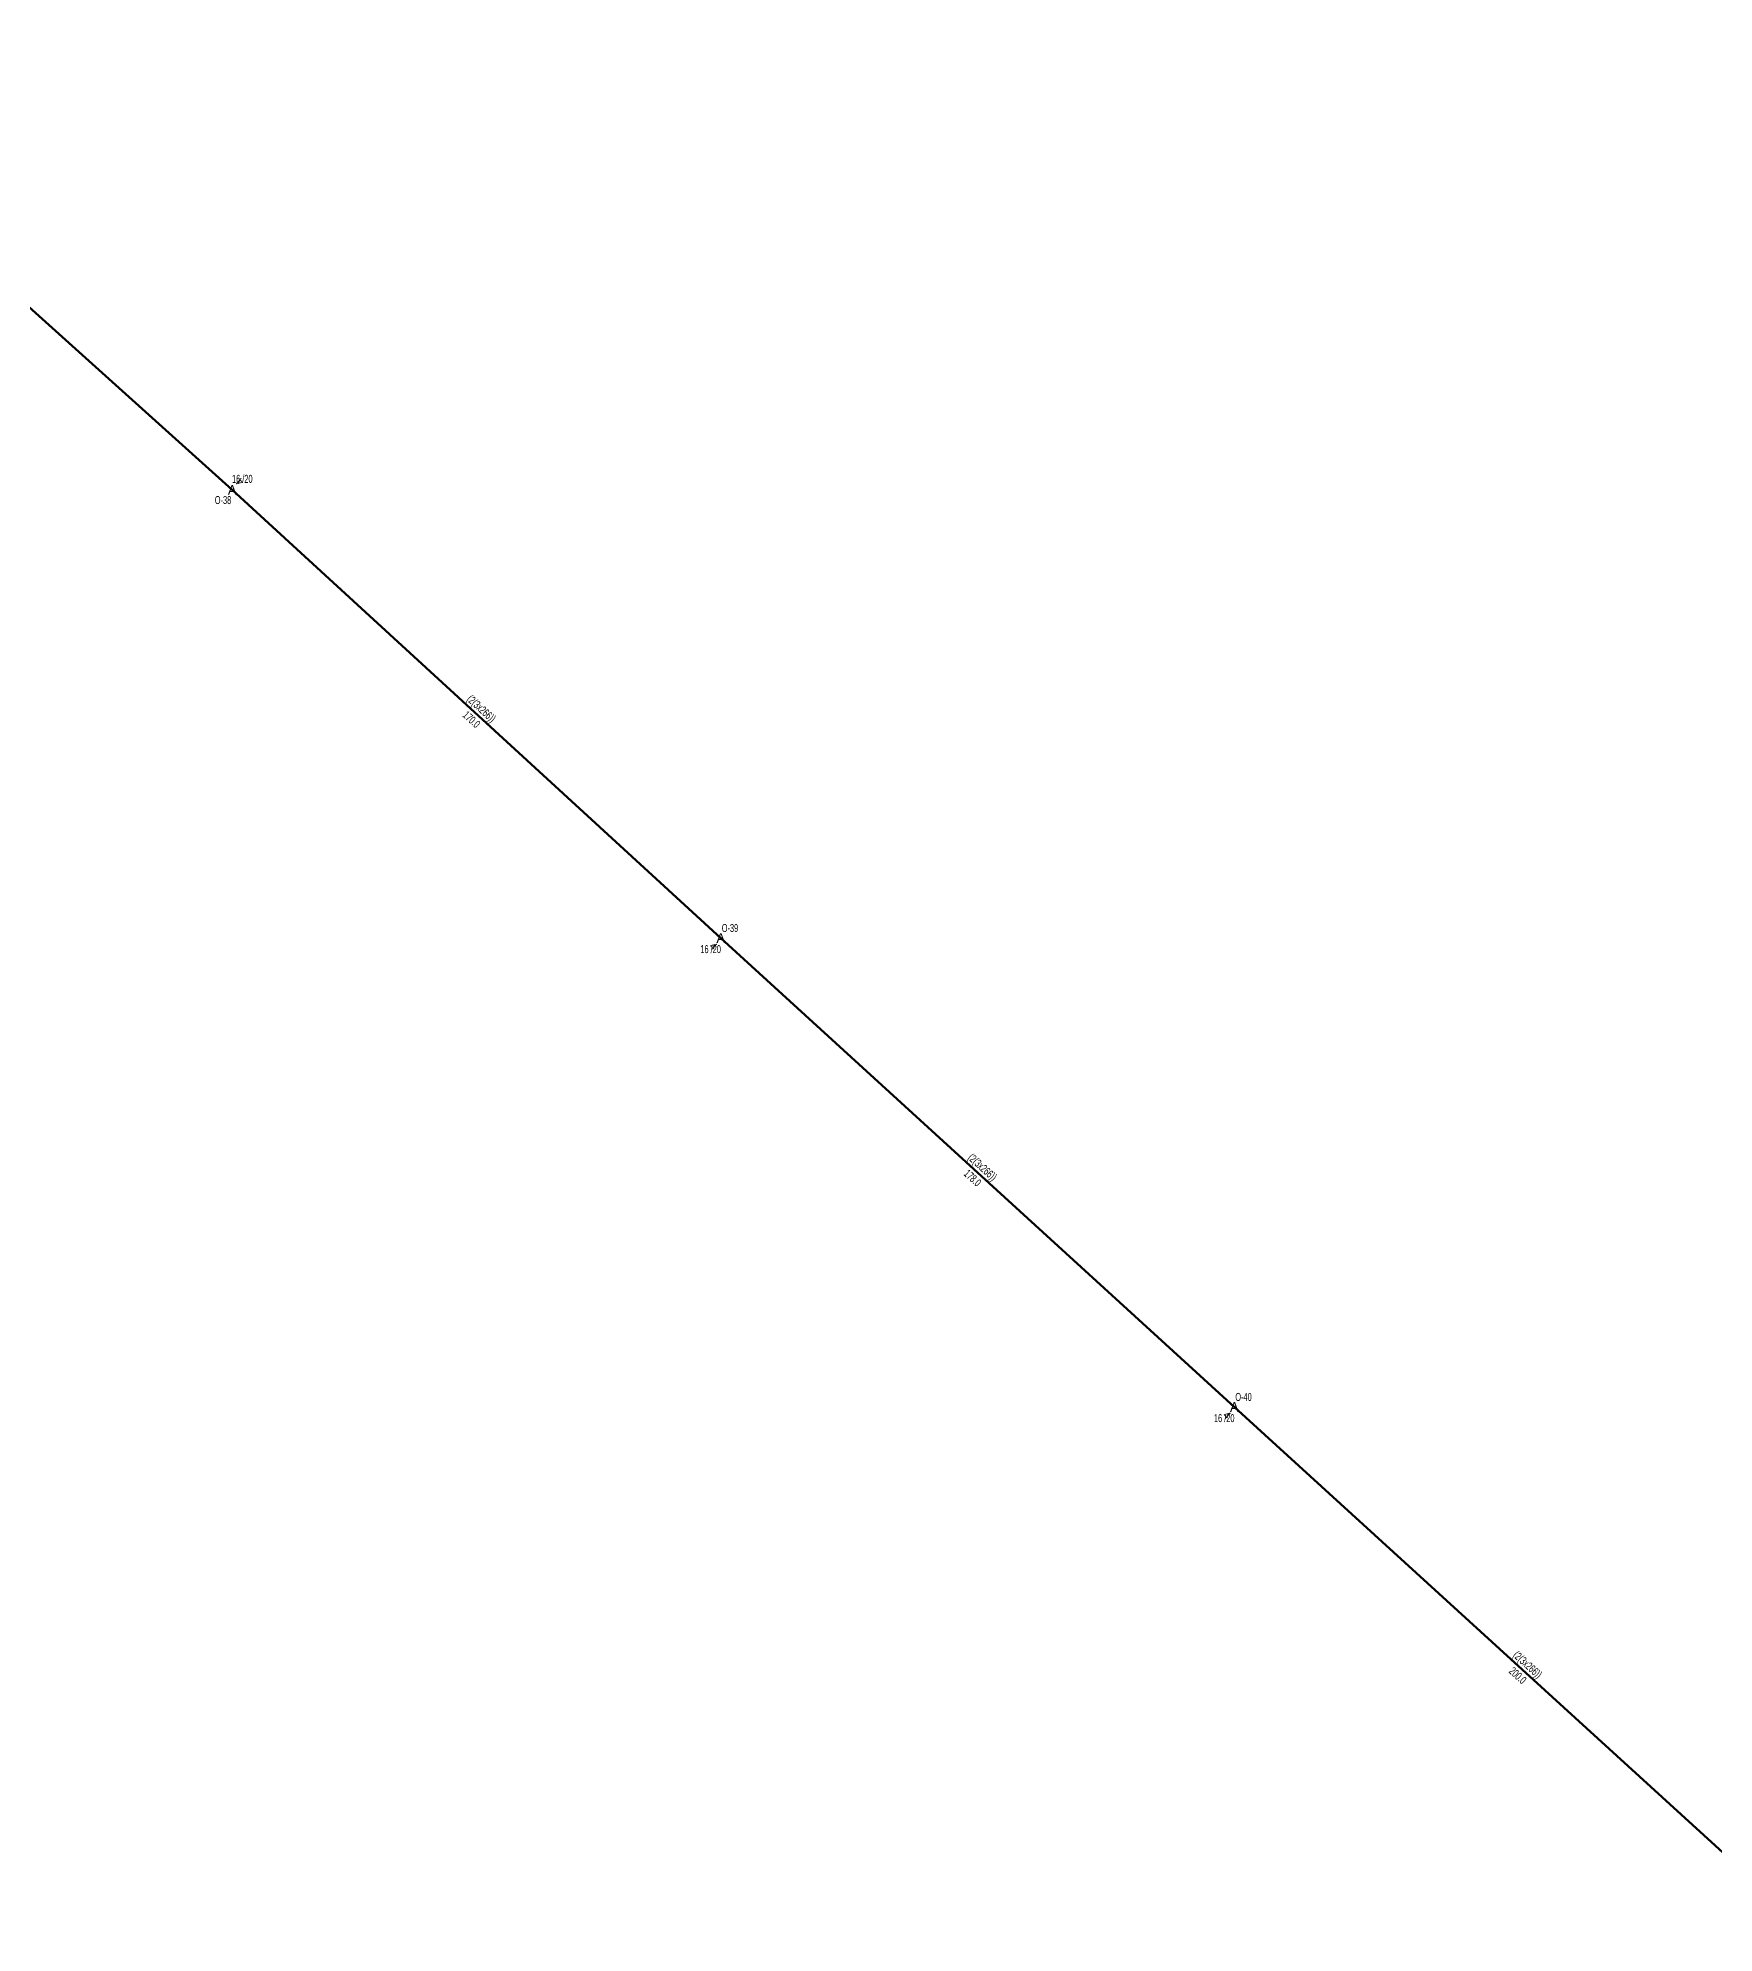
# Model space of a CAD drawing. Header units: millimetres. Extents: x 367507 to 373457, y 4068694 to 4074327.
# Drawn here: x 368297.6 to 368727.1, y 4069986.3 to 4070471.9 of the extents above; entities that cross this region are included whole.
import ezdxf
from ezdxf.enums import TextEntityAlignment as Align

# ---------------------------------------------------------------- set-up
doc = ezdxf.new("R2010")
doc.units = ezdxf.units.MM
doc.layers.add('DIREK_ENH_MEVCUT', color=6, linetype='Continuous', lineweight=25)
doc.layers.add('HAT_OG_HAVAI_MEVCUT', color=48, linetype='Continuous', lineweight=70)
doc.styles.add('Direk', font='B_CAD')
doc.styles.get("Standard").update_dxf_attribs({"font": 'Arial'})

msp = doc.modelspace()

# ---------------------------------------------------------------- linework, layer by layer
at = {"layer": 'HAT_OG_HAVAI_MEVCUT'}
for p, q in [((368210.41, 4070479.36), (368347.4, 4070356.07)), ((368472.57, 4070241.25), (368347.4, 4070356.07)), ((368472.57, 4070241.25), (368604.15, 4070121.1)), ((368751.91, 4069986.31), (368604.15, 4070121.1))]:
    msp.add_line(p, q, dxfattribs=at)

# ---------------------------------------------------------------- texts
at = {"layer": 'DIREK_ENH_MEVCUT', "linetype": 'ByBlock', "width": 0.53}
for s, p in [('16 /20', (368349.984707, 4070358.914666)), ('O-38', (368345.04632, 4070353.479597)), ('O-39', (368474.933006, 4070243.831899)), ('16 /20', (368469.974132, 4070238.413669)), ('O-40', (368606.509427, 4070123.68517)), ('16 /20', (368601.558417, 4070118.260461))]:
    msp.add_text(s, height=2.05, dxfattribs=at).set_placement(p, align=Align.MIDDLE_CENTER)
at = {"layer": 'DIREK_ENH_MEVCUT', "color": 32, "linetype": 'ByBlock', "style": 'Direk'}
for rotation, p in [(137.741236, (368349.282944, 4070358.142323)), (317.534614, (368470.679595, 4070239.184481)), (317.614, (368602.262459, 4070119.031864))]:
    msp.add_text('4', height=2, rotation=rotation, dxfattribs=at).set_placement(p, align=Align.MIDDLE_CENTER)
at = {"layer": 'DIREK_ENH_MEVCUT', "linetype": 'ByBlock', "style": 'Direk'}
for p in [(368347.4, 4070356.07), (368472.57, 4070241.25), (368604.15, 4070121.1)]:
    msp.add_text('A', height=2.5, dxfattribs=at).set_placement(p, align=Align.MIDDLE_CENTER)
at = {"layer": 'HAT_OG_HAVAI_MEVCUT', "lineweight": 30, "width": 0.53}
for rotation, p in [(317.469453, (368410.559586, 4070299.286379, 184173.7)), (317.599775, (368538.933159, 4070181.802685, 184302.075)), (317.628225, (368678.602848, 4070054.332969, 184302.075))]:
    msp.add_text('(2(3x266))', height=2.05, rotation=rotation, dxfattribs=at).set_placement(p, align=Align.CENTER)
for s, rotation, p in [('170.0', 317.469453, (368409.410414, 4070298.033621, 184173.7)), ('178.0', 317.599775, (368537.786841, 4070180.547315, 184302.075)), ('200.0', 317.628225, (368677.457152, 4070053.077031, 184302.075))]:
    msp.add_text(s, height=2.05, rotation=rotation, dxfattribs=at).set_placement(p, align=Align.TOP_CENTER)

doc.saveas('drawing.dxf')
